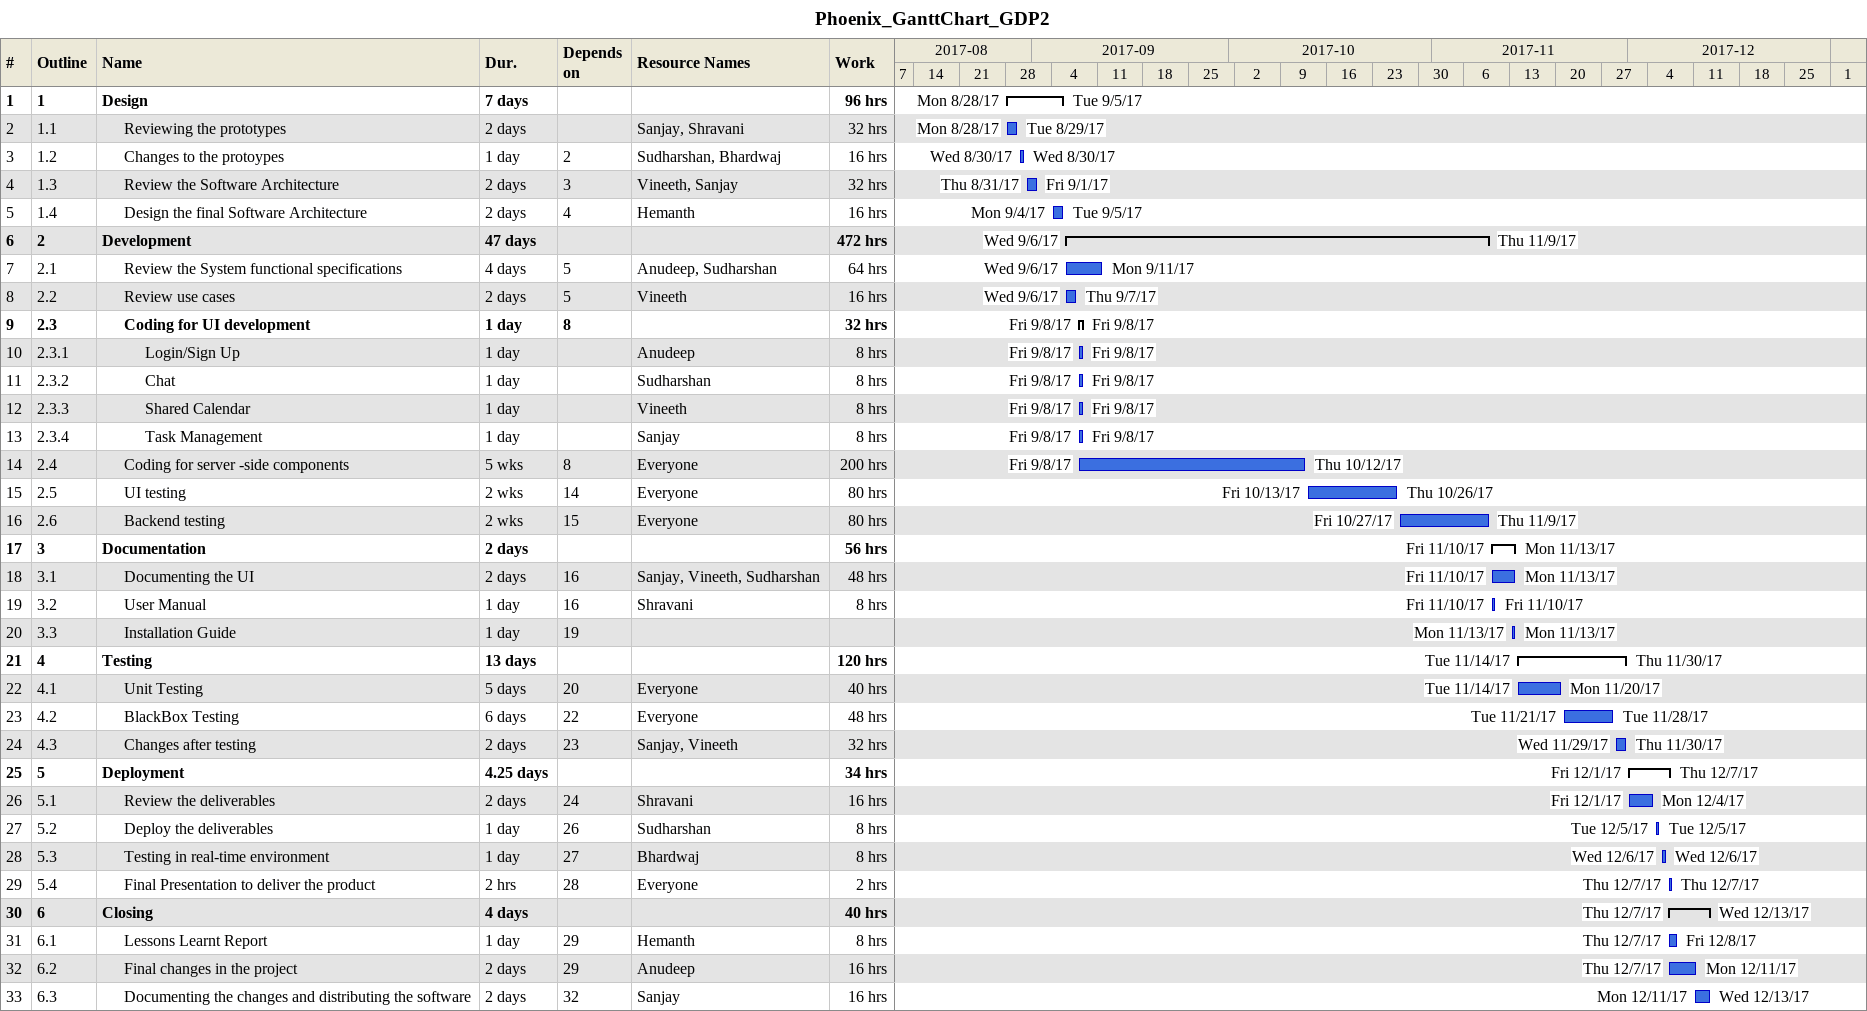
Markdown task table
Phoenix_GanttChart_GDP2

| ID | WBS | Task | Duration | Start | Finish | Predecessors | Resources | Work (h) |
|---|---|---|---|---|---|---|---|---|
| 1 | 1 | **Design** | 7d | 2017-08-28 | 2017-09-05 |  |  | 96 |
| 2 | 1.1 | Reviewing the prototypes | 2d | 2017-08-28 | 2017-08-29 |  | Sanjay, Shravani | 32 |
| 3 | 1.2 | Changes to the protoypes | 1d | 2017-08-30 | 2017-08-30 | 2 | Sudharshan, Bhardwaj | 16 |
| 4 | 1.3 | Review the Software Architecture | 2d | 2017-08-31 | 2017-09-01 | 3 | Vineeth, Sanjay | 32 |
| 5 | 1.4 | Design the final Software Architecture | 2d | 2017-09-04 | 2017-09-05 | 4 | Hemanth | 16 |
| 6 | 2 | **Development** | 47d | 2017-09-06 | 2017-11-09 |  |  | 472 |
| 7 | 2.1 | Review the System functional specifications | 4d | 2017-09-06 | 2017-09-11 | 5 | Anudeep, Sudharshan | 64 |
| 8 | 2.2 | Review use cases | 2d | 2017-09-06 | 2017-09-07 | 5 | Vineeth | 16 |
| 9 | 2.3 | **Coding for UI development** | 1d | 2017-09-08 | 2017-09-08 | 8 |  | 32 |
| 10 | 2.3.1 | Login/Sign Up | 1d | 2017-09-08 | 2017-09-08 |  | Anudeep | 8 |
| 11 | 2.3.2 | Chat | 1d | 2017-09-08 | 2017-09-08 |  | Sudharshan | 8 |
| 12 | 2.3.3 | Shared Calendar | 1d | 2017-09-08 | 2017-09-08 |  | Vineeth | 8 |
| 13 | 2.3.4 | Task Management | 1d | 2017-09-08 | 2017-09-08 |  | Sanjay | 8 |
| 14 | 2.4 | Coding for server -side components | 5w | 2017-09-08 | 2017-10-12 | 8 | Everyone | 200 |
| 15 | 2.5 | UI testing | 2w | 2017-10-13 | 2017-10-26 | 14 | Everyone | 80 |
| 16 | 2.6 | Backend testing | 2w | 2017-10-27 | 2017-11-09 | 15 | Everyone | 80 |
| 17 | 3 | **Documentation** | 2d | 2017-11-10 | 2017-11-13 |  |  | 56 |
| 18 | 3.1 | Documenting the UI | 2d | 2017-11-10 | 2017-11-13 | 16 | Sanjay, Vineeth, Sudharshan | 48 |
| 19 | 3.2 | User Manual | 1d | 2017-11-10 | 2017-11-10 | 16 | Shravani | 8 |
| 20 | 3.3 | Installation Guide | 1d | 2017-11-13 | 2017-11-13 | 19 |  |  |
| 21 | 4 | **Testing** | 13d | 2017-11-14 | 2017-11-30 |  |  | 120 |
| 22 | 4.1 | Unit Testing | 5d | 2017-11-14 | 2017-11-20 | 20 | Everyone | 40 |
| 23 | 4.2 | BlackBox Testing | 6d | 2017-11-21 | 2017-11-28 | 22 | Everyone | 48 |
| 24 | 4.3 | Changes after testing | 2d | 2017-11-29 | 2017-11-30 | 23 | Sanjay, Vineeth | 32 |
| 25 | 5 | **Deployment** | 4.25d | 2017-12-01 | 2017-12-07 |  |  | 34 |
| 26 | 5.1 | Review the deliverables | 2d | 2017-12-01 | 2017-12-04 | 24 | Shravani | 16 |
| 27 | 5.2 | Deploy the deliverables | 1d | 2017-12-05 | 2017-12-05 | 26 | Sudharshan | 8 |
| 28 | 5.3 | Testing in real-time environment | 1d | 2017-12-06 | 2017-12-06 | 27 | Bhardwaj | 8 |
| 29 | 5.4 | Final Presentation to deliver the product | 2h | 2017-12-07 | 2017-12-07 | 28 | Everyone | 2 |
| 30 | 6 | **Closing** | 4d | 2017-12-07 | 2017-12-13 |  |  | 40 |
| 31 | 6.1 | Lessons Learnt Report | 1d | 2017-12-07 | 2017-12-08 | 29 | Hemanth | 8 |
| 32 | 6.2 | Final changes in the project | 2d | 2017-12-07 | 2017-12-11 | 29 | Anudeep | 16 |
| 33 | 6.3 | Documenting the changes and distributing the software | 2d | 2017-12-11 | 2017-12-13 | 32 | Sanjay | 16 |
